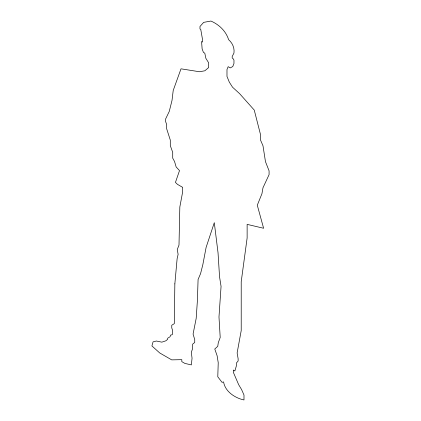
<?xml version="1.0" encoding="UTF-8"?>
<svg xmlns="http://www.w3.org/2000/svg" width="421" height="421" viewBox="0 0 421 421"><rect width="100%" height="100%" fill="white"/><g stroke="black" fill="none" stroke-linecap="round" stroke-linejoin="round"><path stroke-width="0.63" d="M174.852 283.865L174.294 323.654L171.757 325.249L171.757 327.922L172.531 330.169L172.531 334.179L171.984 334.779L170.558 335.1L170.068 336.742L167.658 338.242L167.658 339.358L165.785 340.831L161.848 342.152L156.338 341.021L153.06 341.878L151.918 345.941L159.727 352.961L171.7 359.871L181.809 359.66L181.809 361.639L184.898 363.423L191.366 364.902L192.05 358.208L191.308 352.272L192.639 348.62L192.639 344.162L194.734 342.457L194.734 339.558L193.071 334.085L196.181 318.418L197.396 300.673L198.086 279.465L200.564 273.639L202.848 264.588L206.101 247.443L214.294 222.667L218.036 252.805L219.546 276.792L221.062 286.406L218.983 316.992L220.204 337.484L218.283 342.683L217.757 346.346L214.773 349.004L217.115 355.729L218.231 362.713L217.783 376.784L222.025 382.331L223.593 381.931C225.019 391.567 235.234 398.161 243.991 399.95L243.991 395.009L241.596 389.578L238.654 384.657L233.329 372.29L233.329 370.059L234.876 370.954L236.439 365.649L236.439 362.976L238.133 360.971L238.133 358.739L237.128 352.951L241.212 330.564L241.212 281.749L247.132 237.96L247.132 224.367L263.609 228.261L257.289 205.211L261.936 193.723L262.988 187.755L269.082 174.647L269.082 170.852L265.467 161.653L262.993 145.798L260.436 139.861L260.436 134.288L254.252 110.076L239.581 93.63L232.539 87.2L229.319 82.142L226.982 76.438L226.982 69.528L228.166 66.676L230.287 67.902L232.776 66.539L233.965 63.455L233.965 60.108L232.966 58.482L232.192 58.035L232.192 56.477L233.96 53.041C234.671 47.994 232.455 42.979 228.635 39.695C225.909 31.07 219.115 24.592 210.932 21.05L203.669 22.36L199.975 26.491L199.975 28.944L200.749 29.391L202.538 39.606L202.538 42.058L201.57 41.5L202.133 48.931L203.454 52.414L204.806 53.193L205.858 58.319L208.605 62.713L208.605 67.613L204.832 70.786L199.507 71.749L181.004 68.828L173.21 90.462L172.021 100.382L169.253 111.433L165.637 118.948L165.637 121.622L166.69 124.611L166.69 128.847L170.294 140.056L170.294 145.624L172.715 152.355L172.715 158.149L174.547 161.501L176.152 166.969L179.514 170.589L175.441 182.409L177.457 184.345L182.667 187.356L182.667 191.813L179.825 207.021L178.999 245.09L177.257 249.516L178.115 254.358L177.115 258.778L174.852 283.865"/></g></svg>
